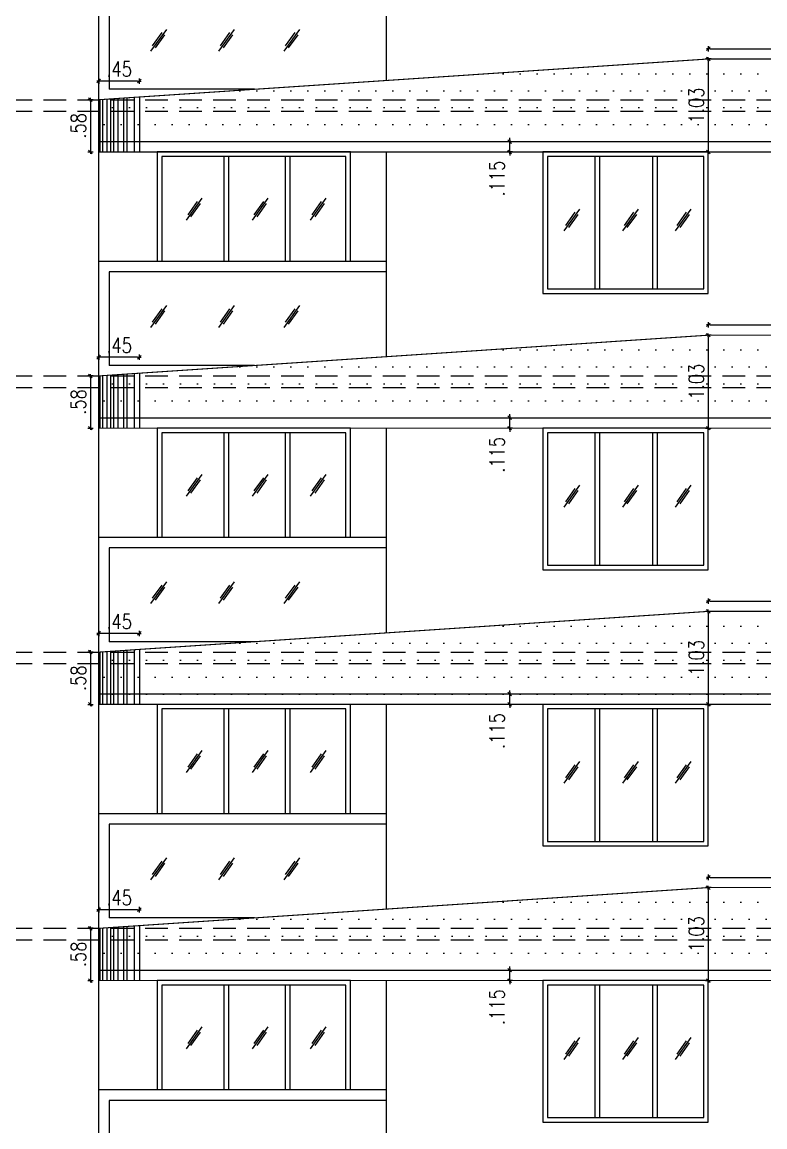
# Model space of a CAD drawing. Header units: inches. Extents: x 14331 to 14549, y 2557 to 2714.
# Drawn here: x 14518.19 to 14526.4, y 2663.99 to 2676.19 of the extents above; entities that cross this region are included whole.
import ezdxf

# ---------------------------------------------------------------- set-up
doc = ezdxf.new("R2010")
doc.units = ezdxf.units.IN
doc.header["$LTSCALE"] = 0.25
doc.header["$MEASUREMENT"] = 0
doc.header["$PDMODE"] = 35
doc.linetypes.add('1', pattern=[0])
doc.linetypes.add('DASHEDX2', pattern=[1.5, 1, -0.5])
for name, color, linetype in [('ELE.PROJ.', 1, 'Continuous'), ('GLASS WINDOW', 251, '1'), ('hatch', 251, 'Continuous'), ('proj-internal', 1, 'DASHEDX2'), ('wall', 7, 'Continuous'), ('WORKING DIM', 7, 'Continuous')]:
    doc.layers.add(name, color=color, linetype=linetype)
doc.layers.add('WINDOW', color=106, linetype='Continuous', lineweight=13)
doc.styles.add('romans', font='romans.shx', dxfattribs={"width": 0.8})
doc.dimstyles.new('121', dxfattribs={"dimscale": 0.1, "dimtxt": 1.65, "dimasz": 0.2, "dimexe": 0.03125, "dimexo": 0.25, "dimgap": 0.5, "dimtad": 1, "dimzin": 4, "dimdsep": 46, "dimtxsty": 'romans', "dimblk1": 'MINITICK', "dimblk2": 'MINITICK', "dimsah": 1, "dimcen": 1, "dimse1": 1, "dimse2": 1, "dimclrd": 252, "dimclre": 256, "dimclrt": 7, "dimadec": 3, "dimazin": 0, "dimtfac": 0.8, "dimtix": 1, "dimtmove": 2, "dimatfit": 3, "dimfxl": 0, "dimtolj": 1, "dimtzin": 3, "dimarcsym": 0})

# ---------------------------------------------------------------- blocks, each defined once
blk = doc.blocks.new('MINITICK')
at = {"color": 7}
for p, q in [((1, 1), (-1, -1)), ((-1, 0), (1, 0)), ((0, -1.5), (0, 1.5))]:
    blk.add_line(p, q, dxfattribs=at)
blk = doc.blocks.new('*D1849')
at = {"layer": 'Defpoints', "color": 0, "transparency": 16777216}
for p in [(14525.774, 2666.637), (14525.774, 2665.61), (14525.774, 2665.61)]:
    blk.add_point(p, dxfattribs=at)
at = {"layer": 'WORKING DIM', "color": 252, "lineweight": -2, "transparency": 16777216}
blk.add_line((14525.774, 2666.617), (14525.774, 2665.63), dxfattribs=at)
at = {"layer": 'WORKING DIM', "color": 252, "lineweight": -2, "transparency": 16777216, "xscale": 0.02, "yscale": 0.02, "zscale": 0.02}
for p, rotation in [((14525.774, 2666.637), 90), ((14525.774, 2665.61), 270)]:
    blk.add_blockref('MINITICK', p, dxfattribs=dict(at, rotation=rotation))
at = {"layer": 'WORKING DIM', "color": 7, "transparency": 16777216, "insert": (14525.642, 2666.124), "char_height": 0.165, "attachment_point": 5, "rotation": 90, "style": 'romans'}
blk.add_mtext('\\A1;1.03', dxfattribs=at)
blk = doc.blocks.new('*D1841')
at = {"layer": 'Defpoints', "color": 0, "transparency": 16777216}
for p in [(14523.581, 2665.725), (14523.78, 2665.725), (14523.78, 2665.61)]:
    blk.add_point(p, dxfattribs=at)
at = {"layer": 'WORKING DIM', "color": 252, "lineweight": -2, "transparency": 16777216}
for p, q in [((14523.581, 2665.745), (14523.581, 2665.765)), ((14523.581, 2665.61), (14523.581, 2665.725)), ((14523.581, 2665.59), (14523.581, 2665.57))]:
    blk.add_line(p, q, dxfattribs=at)
at = {"layer": 'WORKING DIM', "color": 252, "lineweight": -2, "transparency": 16777216, "xscale": 0.02, "yscale": 0.02, "zscale": 0.02}
for p, rotation in [((14523.581, 2665.725), 270), ((14523.581, 2665.61), 90)]:
    blk.add_blockref('MINITICK', p, dxfattribs=dict(at, rotation=rotation))
at = {"layer": 'WORKING DIM', "color": 7, "transparency": 16777216, "insert": (14523.441, 2665.316), "char_height": 0.165, "attachment_point": 5, "rotation": 90, "style": 'romans'}
blk.add_mtext('\\A1;.115', dxfattribs=at)
blk = doc.blocks.new('*D1842')
at = {"layer": 'Defpoints', "color": 0, "transparency": 16777216}
for p in [(14519.041, 2666.187), (14518.949, 2665.61), (14519.041, 2665.61)]:
    blk.add_point(p, dxfattribs=at)
at = {"layer": 'WORKING DIM', "color": 252, "lineweight": -2, "transparency": 16777216}
blk.add_line((14518.949, 2666.167), (14518.949, 2665.63), dxfattribs=at)
at = {"layer": 'WORKING DIM', "color": 252, "lineweight": -2, "transparency": 16777216, "xscale": 0.02, "yscale": 0.02, "zscale": 0.02}
for p, rotation in [((14518.949, 2666.187), 90), ((14518.949, 2665.61), 270)]:
    blk.add_blockref('MINITICK', p, dxfattribs=dict(at, rotation=rotation))
at = {"layer": 'WORKING DIM', "color": 7, "transparency": 16777216, "insert": (14518.817, 2665.899), "char_height": 0.165, "attachment_point": 5, "rotation": 90, "style": 'romans'}
blk.add_mtext('\\A1;.58', dxfattribs=at)
blk = doc.blocks.new('*D1843')
at = {"layer": 'Defpoints', "color": 0, "transparency": 16777216}
for p in [(14519.041, 2666.393), (14519.041, 2665.826), (14519.491, 2665.826)]:
    blk.add_point(p, dxfattribs=at)
at = {"layer": 'WORKING DIM', "color": 252, "lineweight": -2, "transparency": 16777216}
blk.add_line((14519.471, 2666.393), (14519.061, 2666.393), dxfattribs=at)
at = {"layer": 'WORKING DIM', "color": 252, "lineweight": -2, "transparency": 16777216, "xscale": 0.02, "yscale": 0.02, "zscale": 0.02, "rotation": 180}
blk.add_blockref('MINITICK', (14519.041, 2666.393), dxfattribs=at)
at = {"layer": 'WORKING DIM', "color": 252, "lineweight": -2, "transparency": 16777216, "xscale": 0.02, "yscale": 0.02, "zscale": 0.02}
blk.add_blockref('MINITICK', (14519.491, 2666.393), dxfattribs=at)
at = {"layer": 'WORKING DIM', "color": 7, "transparency": 16777216, "insert": (14519.266, 2666.525), "char_height": 0.165, "attachment_point": 5, "style": 'romans'}
blk.add_mtext('\\A1;.45', dxfattribs=at)
blk = doc.blocks.new('*D1864')
at = {"layer": 'Defpoints', "color": 0, "transparency": 16777216}
for p in [(14525.774, 2669.687), (14525.774, 2668.66), (14525.774, 2668.66)]:
    blk.add_point(p, dxfattribs=at)
at = {"layer": 'WORKING DIM', "color": 252, "lineweight": -2, "transparency": 16777216}
blk.add_line((14525.774, 2669.667), (14525.774, 2668.68), dxfattribs=at)
at = {"layer": 'WORKING DIM', "color": 252, "lineweight": -2, "transparency": 16777216, "xscale": 0.02, "yscale": 0.02, "zscale": 0.02}
for p, rotation in [((14525.774, 2669.687), 90), ((14525.774, 2668.66), 270)]:
    blk.add_blockref('MINITICK', p, dxfattribs=dict(at, rotation=rotation))
at = {"layer": 'WORKING DIM', "color": 7, "transparency": 16777216, "insert": (14525.642, 2669.174), "char_height": 0.165, "attachment_point": 5, "rotation": 90, "style": 'romans'}
blk.add_mtext('\\A1;1.03', dxfattribs=at)
blk = doc.blocks.new('*D1856')
at = {"layer": 'Defpoints', "color": 0, "transparency": 16777216}
for p in [(14523.581, 2668.775), (14523.78, 2668.775), (14523.78, 2668.66)]:
    blk.add_point(p, dxfattribs=at)
at = {"layer": 'WORKING DIM', "color": 252, "lineweight": -2, "transparency": 16777216}
for p, q in [((14523.581, 2668.795), (14523.581, 2668.815)), ((14523.581, 2668.66), (14523.581, 2668.775)), ((14523.581, 2668.64), (14523.581, 2668.62))]:
    blk.add_line(p, q, dxfattribs=at)
at = {"layer": 'WORKING DIM', "color": 252, "lineweight": -2, "transparency": 16777216, "xscale": 0.02, "yscale": 0.02, "zscale": 0.02}
for p, rotation in [((14523.581, 2668.775), 270), ((14523.581, 2668.66), 90)]:
    blk.add_blockref('MINITICK', p, dxfattribs=dict(at, rotation=rotation))
at = {"layer": 'WORKING DIM', "color": 7, "transparency": 16777216, "insert": (14523.441, 2668.366), "char_height": 0.165, "attachment_point": 5, "rotation": 90, "style": 'romans'}
blk.add_mtext('\\A1;.115', dxfattribs=at)
blk = doc.blocks.new('*D1857')
at = {"layer": 'Defpoints', "color": 0, "transparency": 16777216}
for p in [(14519.041, 2669.237), (14518.949, 2668.66), (14519.041, 2668.66)]:
    blk.add_point(p, dxfattribs=at)
at = {"layer": 'WORKING DIM', "color": 252, "lineweight": -2, "transparency": 16777216}
blk.add_line((14518.949, 2669.217), (14518.949, 2668.68), dxfattribs=at)
at = {"layer": 'WORKING DIM', "color": 252, "lineweight": -2, "transparency": 16777216, "xscale": 0.02, "yscale": 0.02, "zscale": 0.02}
for p, rotation in [((14518.949, 2669.237), 90), ((14518.949, 2668.66), 270)]:
    blk.add_blockref('MINITICK', p, dxfattribs=dict(at, rotation=rotation))
at = {"layer": 'WORKING DIM', "color": 7, "transparency": 16777216, "insert": (14518.817, 2668.949), "char_height": 0.165, "attachment_point": 5, "rotation": 90, "style": 'romans'}
blk.add_mtext('\\A1;.58', dxfattribs=at)
blk = doc.blocks.new('*D1858')
at = {"layer": 'Defpoints', "color": 0, "transparency": 16777216}
for p in [(14519.041, 2669.443), (14519.041, 2668.876), (14519.491, 2668.876)]:
    blk.add_point(p, dxfattribs=at)
at = {"layer": 'WORKING DIM', "color": 252, "lineweight": -2, "transparency": 16777216}
blk.add_line((14519.471, 2669.443), (14519.061, 2669.443), dxfattribs=at)
at = {"layer": 'WORKING DIM', "color": 252, "lineweight": -2, "transparency": 16777216, "xscale": 0.02, "yscale": 0.02, "zscale": 0.02, "rotation": 180}
blk.add_blockref('MINITICK', (14519.041, 2669.443), dxfattribs=at)
at = {"layer": 'WORKING DIM', "color": 252, "lineweight": -2, "transparency": 16777216, "xscale": 0.02, "yscale": 0.02, "zscale": 0.02}
blk.add_blockref('MINITICK', (14519.491, 2669.443), dxfattribs=at)
at = {"layer": 'WORKING DIM', "color": 7, "transparency": 16777216, "insert": (14519.266, 2669.575), "char_height": 0.165, "attachment_point": 5, "style": 'romans'}
blk.add_mtext('\\A1;.45', dxfattribs=at)
blk = doc.blocks.new('*D1879')
at = {"layer": 'Defpoints', "color": 0, "transparency": 16777216}
for p in [(14525.774, 2672.737), (14525.774, 2671.71), (14525.774, 2671.71)]:
    blk.add_point(p, dxfattribs=at)
at = {"layer": 'WORKING DIM', "color": 252, "lineweight": -2, "transparency": 16777216}
blk.add_line((14525.774, 2672.717), (14525.774, 2671.73), dxfattribs=at)
at = {"layer": 'WORKING DIM', "color": 252, "lineweight": -2, "transparency": 16777216, "xscale": 0.02, "yscale": 0.02, "zscale": 0.02}
for p, rotation in [((14525.774, 2672.737), 90), ((14525.774, 2671.71), 270)]:
    blk.add_blockref('MINITICK', p, dxfattribs=dict(at, rotation=rotation))
at = {"layer": 'WORKING DIM', "color": 7, "transparency": 16777216, "insert": (14525.642, 2672.224), "char_height": 0.165, "attachment_point": 5, "rotation": 90, "style": 'romans'}
blk.add_mtext('\\A1;1.03', dxfattribs=at)
blk = doc.blocks.new('*D1871')
at = {"layer": 'Defpoints', "color": 0, "transparency": 16777216}
for p in [(14523.581, 2671.825), (14523.78, 2671.825), (14523.78, 2671.71)]:
    blk.add_point(p, dxfattribs=at)
at = {"layer": 'WORKING DIM', "color": 252, "lineweight": -2, "transparency": 16777216}
for p, q in [((14523.581, 2671.845), (14523.581, 2671.865)), ((14523.581, 2671.71), (14523.581, 2671.825)), ((14523.581, 2671.69), (14523.581, 2671.67))]:
    blk.add_line(p, q, dxfattribs=at)
at = {"layer": 'WORKING DIM', "color": 252, "lineweight": -2, "transparency": 16777216, "xscale": 0.02, "yscale": 0.02, "zscale": 0.02}
for p, rotation in [((14523.581, 2671.825), 270), ((14523.581, 2671.71), 90)]:
    blk.add_blockref('MINITICK', p, dxfattribs=dict(at, rotation=rotation))
at = {"layer": 'WORKING DIM', "color": 7, "transparency": 16777216, "insert": (14523.441, 2671.416), "char_height": 0.165, "attachment_point": 5, "rotation": 90, "style": 'romans'}
blk.add_mtext('\\A1;.115', dxfattribs=at)
blk = doc.blocks.new('*D1872')
at = {"layer": 'Defpoints', "color": 0, "transparency": 16777216}
for p in [(14519.041, 2672.287), (14518.949, 2671.71), (14519.041, 2671.71)]:
    blk.add_point(p, dxfattribs=at)
at = {"layer": 'WORKING DIM', "color": 252, "lineweight": -2, "transparency": 16777216}
blk.add_line((14518.949, 2672.267), (14518.949, 2671.73), dxfattribs=at)
at = {"layer": 'WORKING DIM', "color": 252, "lineweight": -2, "transparency": 16777216, "xscale": 0.02, "yscale": 0.02, "zscale": 0.02}
for p, rotation in [((14518.949, 2672.287), 90), ((14518.949, 2671.71), 270)]:
    blk.add_blockref('MINITICK', p, dxfattribs=dict(at, rotation=rotation))
at = {"layer": 'WORKING DIM', "color": 7, "transparency": 16777216, "insert": (14518.817, 2671.999), "char_height": 0.165, "attachment_point": 5, "rotation": 90, "style": 'romans'}
blk.add_mtext('\\A1;.58', dxfattribs=at)
blk = doc.blocks.new('*D1873')
at = {"layer": 'Defpoints', "color": 0, "transparency": 16777216}
for p in [(14519.041, 2672.493), (14519.041, 2671.926), (14519.491, 2671.926)]:
    blk.add_point(p, dxfattribs=at)
at = {"layer": 'WORKING DIM', "color": 252, "lineweight": -2, "transparency": 16777216}
blk.add_line((14519.471, 2672.493), (14519.061, 2672.493), dxfattribs=at)
at = {"layer": 'WORKING DIM', "color": 252, "lineweight": -2, "transparency": 16777216, "xscale": 0.02, "yscale": 0.02, "zscale": 0.02, "rotation": 180}
blk.add_blockref('MINITICK', (14519.041, 2672.493), dxfattribs=at)
at = {"layer": 'WORKING DIM', "color": 252, "lineweight": -2, "transparency": 16777216, "xscale": 0.02, "yscale": 0.02, "zscale": 0.02}
blk.add_blockref('MINITICK', (14519.491, 2672.493), dxfattribs=at)
at = {"layer": 'WORKING DIM', "color": 7, "transparency": 16777216, "insert": (14519.266, 2672.625), "char_height": 0.165, "attachment_point": 5, "style": 'romans'}
blk.add_mtext('\\A1;.45', dxfattribs=at)
blk = doc.blocks.new('*D1894')
at = {"layer": 'Defpoints', "color": 0, "transparency": 16777216}
for p in [(14525.774, 2675.787), (14525.774, 2674.76), (14525.774, 2674.76)]:
    blk.add_point(p, dxfattribs=at)
at = {"layer": 'WORKING DIM', "color": 252, "lineweight": -2, "transparency": 16777216}
blk.add_line((14525.774, 2675.767), (14525.774, 2674.78), dxfattribs=at)
at = {"layer": 'WORKING DIM', "color": 252, "lineweight": -2, "transparency": 16777216, "xscale": 0.02, "yscale": 0.02, "zscale": 0.02}
for p, rotation in [((14525.774, 2675.787), 90), ((14525.774, 2674.76), 270)]:
    blk.add_blockref('MINITICK', p, dxfattribs=dict(at, rotation=rotation))
at = {"layer": 'WORKING DIM', "color": 7, "transparency": 16777216, "insert": (14525.642, 2675.274), "char_height": 0.165, "attachment_point": 5, "rotation": 90, "style": 'romans'}
blk.add_mtext('\\A1;1.03', dxfattribs=at)
blk = doc.blocks.new('*D1886')
at = {"layer": 'Defpoints', "color": 0, "transparency": 16777216}
for p in [(14523.581, 2674.875), (14523.78, 2674.875), (14523.78, 2674.76)]:
    blk.add_point(p, dxfattribs=at)
at = {"layer": 'WORKING DIM', "color": 252, "lineweight": -2, "transparency": 16777216}
for p, q in [((14523.581, 2674.895), (14523.581, 2674.915)), ((14523.581, 2674.76), (14523.581, 2674.875)), ((14523.581, 2674.74), (14523.581, 2674.72))]:
    blk.add_line(p, q, dxfattribs=at)
at = {"layer": 'WORKING DIM', "color": 252, "lineweight": -2, "transparency": 16777216, "xscale": 0.02, "yscale": 0.02, "zscale": 0.02}
for p, rotation in [((14523.581, 2674.875), 270), ((14523.581, 2674.76), 90)]:
    blk.add_blockref('MINITICK', p, dxfattribs=dict(at, rotation=rotation))
at = {"layer": 'WORKING DIM', "color": 7, "transparency": 16777216, "insert": (14523.441, 2674.466), "char_height": 0.165, "attachment_point": 5, "rotation": 90, "style": 'romans'}
blk.add_mtext('\\A1;.115', dxfattribs=at)
blk = doc.blocks.new('*D1887')
at = {"layer": 'Defpoints', "color": 0, "transparency": 16777216}
for p in [(14519.041, 2675.337), (14518.949, 2674.76), (14519.041, 2674.76)]:
    blk.add_point(p, dxfattribs=at)
at = {"layer": 'WORKING DIM', "color": 252, "lineweight": -2, "transparency": 16777216}
blk.add_line((14518.949, 2675.317), (14518.949, 2674.78), dxfattribs=at)
at = {"layer": 'WORKING DIM', "color": 252, "lineweight": -2, "transparency": 16777216, "xscale": 0.02, "yscale": 0.02, "zscale": 0.02}
for p, rotation in [((14518.949, 2675.337), 90), ((14518.949, 2674.76), 270)]:
    blk.add_blockref('MINITICK', p, dxfattribs=dict(at, rotation=rotation))
at = {"layer": 'WORKING DIM', "color": 7, "transparency": 16777216, "insert": (14518.817, 2675.049), "char_height": 0.165, "attachment_point": 5, "rotation": 90, "style": 'romans'}
blk.add_mtext('\\A1;.58', dxfattribs=at)
blk = doc.blocks.new('*D1888')
at = {"layer": 'Defpoints', "color": 0, "transparency": 16777216}
for p in [(14519.041, 2675.543), (14519.041, 2674.976), (14519.491, 2674.976)]:
    blk.add_point(p, dxfattribs=at)
at = {"layer": 'WORKING DIM', "color": 252, "lineweight": -2, "transparency": 16777216}
blk.add_line((14519.471, 2675.543), (14519.061, 2675.543), dxfattribs=at)
at = {"layer": 'WORKING DIM', "color": 252, "lineweight": -2, "transparency": 16777216, "xscale": 0.02, "yscale": 0.02, "zscale": 0.02, "rotation": 180}
blk.add_blockref('MINITICK', (14519.041, 2675.543), dxfattribs=at)
at = {"layer": 'WORKING DIM', "color": 252, "lineweight": -2, "transparency": 16777216, "xscale": 0.02, "yscale": 0.02, "zscale": 0.02}
blk.add_blockref('MINITICK', (14519.491, 2675.543), dxfattribs=at)
at = {"layer": 'WORKING DIM', "color": 7, "transparency": 16777216, "insert": (14519.266, 2675.675), "char_height": 0.165, "attachment_point": 5, "style": 'romans'}
blk.add_mtext('\\A1;.45', dxfattribs=at)
blk = doc.blocks.new('*D1991')
at = {"layer": 'Defpoints', "color": 0, "transparency": 16777216}
for p in [(14533.371, 2666.75), (14525.774, 2666.637), (14533.371, 2666.601)]:
    blk.add_point(p, dxfattribs=at)
at = {"layer": 'WORKING DIM', "color": 252, "lineweight": -2, "transparency": 16777216}
blk.add_line((14525.794, 2666.75), (14533.351, 2666.75), dxfattribs=at)
at = {"layer": 'WORKING DIM', "color": 252, "lineweight": -2, "transparency": 16777216, "xscale": 0.02, "yscale": 0.02, "zscale": 0.02, "rotation": 180}
blk.add_blockref('MINITICK', (14525.774, 2666.75), dxfattribs=at)
at = {"layer": 'WORKING DIM', "color": 252, "lineweight": -2, "transparency": 16777216, "xscale": 0.02, "yscale": 0.02, "zscale": 0.02}
blk.add_blockref('MINITICK', (14533.371, 2666.75), dxfattribs=at)
at = {"layer": 'WORKING DIM', "color": 7, "transparency": 16777216, "insert": (14529.572, 2666.883), "char_height": 0.165, "attachment_point": 5, "style": 'romans'}
blk.add_mtext('\\A1;7.60', dxfattribs=at)
blk = doc.blocks.new('*D1993')
at = {"layer": 'Defpoints', "color": 0, "transparency": 16777216}
for p in [(14533.371, 2669.8), (14525.774, 2669.687), (14533.371, 2669.651)]:
    blk.add_point(p, dxfattribs=at)
at = {"layer": 'WORKING DIM', "color": 252, "lineweight": -2, "transparency": 16777216}
blk.add_line((14525.794, 2669.8), (14533.351, 2669.8), dxfattribs=at)
at = {"layer": 'WORKING DIM', "color": 252, "lineweight": -2, "transparency": 16777216, "xscale": 0.02, "yscale": 0.02, "zscale": 0.02, "rotation": 180}
blk.add_blockref('MINITICK', (14525.774, 2669.8), dxfattribs=at)
at = {"layer": 'WORKING DIM', "color": 252, "lineweight": -2, "transparency": 16777216, "xscale": 0.02, "yscale": 0.02, "zscale": 0.02}
blk.add_blockref('MINITICK', (14533.371, 2669.8), dxfattribs=at)
at = {"layer": 'WORKING DIM', "color": 7, "transparency": 16777216, "insert": (14529.572, 2669.933), "char_height": 0.165, "attachment_point": 5, "style": 'romans'}
blk.add_mtext('\\A1;7.60', dxfattribs=at)
blk = doc.blocks.new('*D1995')
at = {"layer": 'Defpoints', "color": 0, "transparency": 16777216}
for p in [(14533.371, 2672.851), (14525.774, 2672.737), (14533.371, 2672.701)]:
    blk.add_point(p, dxfattribs=at)
at = {"layer": 'WORKING DIM', "color": 252, "lineweight": -2, "transparency": 16777216}
blk.add_line((14525.794, 2672.851), (14533.351, 2672.851), dxfattribs=at)
at = {"layer": 'WORKING DIM', "color": 252, "lineweight": -2, "transparency": 16777216, "xscale": 0.02, "yscale": 0.02, "zscale": 0.02, "rotation": 180}
blk.add_blockref('MINITICK', (14525.774, 2672.851), dxfattribs=at)
at = {"layer": 'WORKING DIM', "color": 252, "lineweight": -2, "transparency": 16777216, "xscale": 0.02, "yscale": 0.02, "zscale": 0.02}
blk.add_blockref('MINITICK', (14533.371, 2672.851), dxfattribs=at)
at = {"layer": 'WORKING DIM', "color": 7, "transparency": 16777216, "insert": (14529.572, 2672.983), "char_height": 0.165, "attachment_point": 5, "style": 'romans'}
blk.add_mtext('\\A1;7.60', dxfattribs=at)
blk = doc.blocks.new('*D1997')
at = {"layer": 'Defpoints', "color": 0, "transparency": 16777216}
for p in [(14533.371, 2675.9), (14525.774, 2675.787), (14533.371, 2675.751)]:
    blk.add_point(p, dxfattribs=at)
at = {"layer": 'WORKING DIM', "color": 252, "lineweight": -2, "transparency": 16777216}
blk.add_line((14525.794, 2675.9), (14533.351, 2675.9), dxfattribs=at)
at = {"layer": 'WORKING DIM', "color": 252, "lineweight": -2, "transparency": 16777216, "xscale": 0.02, "yscale": 0.02, "zscale": 0.02, "rotation": 180}
blk.add_blockref('MINITICK', (14525.774, 2675.9), dxfattribs=at)
at = {"layer": 'WORKING DIM', "color": 252, "lineweight": -2, "transparency": 16777216, "xscale": 0.02, "yscale": 0.02, "zscale": 0.02}
blk.add_blockref('MINITICK', (14533.371, 2675.9), dxfattribs=at)
at = {"layer": 'WORKING DIM', "color": 7, "transparency": 16777216, "insert": (14529.572, 2676.033), "char_height": 0.165, "attachment_point": 5, "style": 'romans'}
blk.add_mtext('\\A1;7.60', dxfattribs=at)

msp = doc.modelspace()

# ---------------------------------------------------------------- hatches: boundary and pattern name
at = {"layer": 'hatch', "true_color": 0xc7b399}
h = msp.add_hatch(dxfattribs=at)
h.set_pattern_fill('DOTS', color=253, scale=3)
h.set_pattern_definition([(0, (-367.5554, 38.62428), (0.09375, 0.1875), [0, -0.1875])])
h.paths.add_polyline_path([(14533.371, 2675.787), (14525.774, 2675.787), (14519.041, 2675.337), (14519.041, 2674.76), (14533.371, 2674.76)])
h = msp.add_hatch(dxfattribs=at)
h.set_pattern_fill('DOTS', color=253, scale=3)
h.set_pattern_definition([(0, (-367.5554, 35.57431), (0.09375, 0.1875), [0, -0.1875])])
h.paths.add_polyline_path([(14533.371, 2672.737), (14525.774, 2672.737), (14519.041, 2672.287), (14519.041, 2671.71), (14533.371, 2671.71)])
h = msp.add_hatch(dxfattribs=at)
h.set_pattern_fill('DOTS', color=253, scale=3)
h.set_pattern_definition([(0, (-367.5554, 32.52428), (0.09375, 0.1875), [0, -0.1875])])
h.paths.add_polyline_path([(14533.371, 2669.687), (14525.774, 2669.687), (14519.041, 2669.237), (14519.041, 2668.66), (14533.371, 2668.66)])
h = msp.add_hatch(dxfattribs=at)
h.set_pattern_fill('DOTS', color=253, scale=3)
h.set_pattern_definition([(0, (-367.5554, 29.47428), (0.09375, 0.1875), [0, -0.1875])])
h.paths.add_polyline_path([(14533.371, 2666.637), (14525.774, 2666.637), (14519.041, 2666.187), (14519.041, 2665.61), (14533.371, 2665.61)])

# ---------------------------------------------------------------- linework, layer by layer
at = {"layer": 'ELE.PROJ.', "color": 8}
for p, q in [((14519.053, 2675.338), (14519.053, 2674.76)), ((14519.082, 2675.34), (14519.082, 2674.76)), ((14519.131, 2675.344), (14519.131, 2674.76)), ((14519.172, 2675.347), (14519.172, 2674.76)), ((14519.205, 2675.349), (14519.205, 2674.76)), ((14519.252, 2675.353), (14519.252, 2674.76)), ((14519.313, 2675.357), (14519.313, 2674.76)), ((14519.353, 2675.36), (14519.353, 2674.76)), ((14519.431, 2675.366), (14519.431, 2674.76)), ((14519.491, 2675.37), (14519.491, 2674.76)), ((14519.053, 2672.288), (14519.053, 2671.71)), ((14519.082, 2672.29), (14519.082, 2671.71)), ((14519.131, 2672.294), (14519.131, 2671.71)), ((14519.172, 2672.297), (14519.172, 2671.71)), ((14519.205, 2672.299), (14519.205, 2671.71)), ((14519.252, 2672.303), (14519.252, 2671.71)), ((14519.313, 2672.307), (14519.313, 2671.71)), ((14519.353, 2672.31), (14519.353, 2671.71)), ((14519.431, 2672.316), (14519.431, 2671.71)), ((14519.491, 2672.32), (14519.491, 2671.71)), ((14519.053, 2669.238), (14519.053, 2668.66)), ((14519.082, 2669.24), (14519.082, 2668.66)), ((14519.131, 2669.244), (14519.131, 2668.66)), ((14519.172, 2669.247), (14519.172, 2668.66)), ((14519.205, 2669.249), (14519.205, 2668.66)), ((14519.252, 2669.253), (14519.252, 2668.66)), ((14519.313, 2669.257), (14519.313, 2668.66)), ((14519.353, 2669.26), (14519.353, 2668.66)), ((14519.431, 2669.266), (14519.431, 2668.66)), ((14519.491, 2669.27), (14519.491, 2668.66)), ((14519.053, 2666.188), (14519.053, 2665.61)), ((14519.082, 2666.19), (14519.082, 2665.61)), ((14519.131, 2666.194), (14519.131, 2665.61)), ((14519.172, 2666.197), (14519.172, 2665.61)), ((14519.205, 2666.199), (14519.205, 2665.61)), ((14519.252, 2666.203), (14519.252, 2665.61)), ((14519.313, 2666.207), (14519.313, 2665.61)), ((14519.353, 2666.21), (14519.353, 2665.61)), ((14519.431, 2666.216), (14519.431, 2665.61)), ((14519.491, 2666.22), (14519.491, 2665.61))]:
    msp.add_line(p, q, dxfattribs=at)
at = {"layer": 'ELE.PROJ.'}
for p, q in [((14519.041, 2674.875), (14533.821, 2674.875)), ((14519.041, 2671.825), (14533.821, 2671.825)), ((14519.041, 2668.775), (14533.821, 2668.775)), ((14519.041, 2665.725), (14533.821, 2665.725))]:
    msp.add_line(p, q, dxfattribs=at)
at = {"layer": 'ELE.PROJ.', "const_width": 0.012}
for points in [[(14519.041, 2674.76), (14519.041, 2675.337), (14525.774, 2675.787), (14533.821, 2675.787), (14533.821, 2674.76), (14519.041, 2674.76)], [(14519.041, 2671.71), (14519.041, 2672.287), (14525.774, 2672.737), (14533.821, 2672.737), (14533.821, 2671.71), (14519.041, 2671.71)], [(14519.041, 2668.66), (14519.041, 2669.237), (14525.774, 2669.687), (14533.821, 2669.687), (14533.821, 2668.66), (14519.041, 2668.66)], [(14519.041, 2665.61), (14519.041, 2666.187), (14525.774, 2666.637), (14533.821, 2666.637), (14533.821, 2665.61), (14519.041, 2665.61)]]:
    msp.add_lwpolyline(points, dxfattribs=at)
at = {"layer": 'GLASS WINDOW', "color": 4, "ltscale": 200}
for p, q in [((14519.788, 2676.114), (14519.614, 2675.872)), ((14519.737, 2676.078), (14519.632, 2675.932)), ((14520.537, 2676.114), (14520.363, 2675.872)), ((14520.487, 2676.078), (14520.382, 2675.932)), ((14521.258, 2676.114), (14521.084, 2675.872)), ((14521.207, 2676.078), (14521.102, 2675.932)), ((14519.769, 2676.055), (14519.664, 2675.909)), ((14520.519, 2676.055), (14520.414, 2675.909)), ((14521.239, 2676.055), (14521.134, 2675.909)), ((14520.179, 2674.249), (14520.006, 2674.008)), ((14520.91, 2674.249), (14520.737, 2674.008)), ((14521.549, 2674.249), (14521.375, 2674.008)), ((14520.129, 2674.213), (14520.024, 2674.067)), ((14520.161, 2674.19), (14520.056, 2674.044)), ((14520.86, 2674.213), (14520.755, 2674.067)), ((14520.892, 2674.19), (14520.787, 2674.044)), ((14521.498, 2674.213), (14521.393, 2674.067)), ((14521.531, 2674.19), (14521.426, 2674.044)), ((14524.351, 2674.13), (14524.178, 2673.889)), ((14524.999, 2674.13), (14524.825, 2673.889)), ((14525.581, 2674.13), (14525.407, 2673.889)), ((14524.301, 2674.094), (14524.196, 2673.948)), ((14524.333, 2674.071), (14524.228, 2673.925)), ((14524.948, 2674.094), (14524.843, 2673.948)), ((14524.98, 2674.071), (14524.875, 2673.925)), ((14525.53, 2674.094), (14525.425, 2673.948)), ((14525.563, 2674.071), (14525.458, 2673.925)), ((14519.788, 2673.064), (14519.614, 2672.822)), ((14519.737, 2673.028), (14519.632, 2672.882)), ((14520.537, 2673.064), (14520.363, 2672.822)), ((14520.487, 2673.028), (14520.382, 2672.882)), ((14521.258, 2673.064), (14521.084, 2672.822)), ((14521.207, 2673.028), (14521.102, 2672.882)), ((14519.769, 2673.005), (14519.664, 2672.859)), ((14520.519, 2673.005), (14520.414, 2672.859)), ((14521.239, 2673.005), (14521.134, 2672.859)), ((14520.179, 2671.199), (14520.006, 2670.958)), ((14520.91, 2671.199), (14520.737, 2670.958)), ((14521.549, 2671.199), (14521.375, 2670.958)), ((14520.129, 2671.163), (14520.024, 2671.017)), ((14520.161, 2671.14), (14520.056, 2670.994)), ((14520.86, 2671.163), (14520.755, 2671.017)), ((14520.892, 2671.14), (14520.787, 2670.994)), ((14521.498, 2671.163), (14521.393, 2671.017)), ((14521.531, 2671.14), (14521.426, 2670.994)), ((14524.351, 2671.08), (14524.178, 2670.839)), ((14524.999, 2671.08), (14524.825, 2670.839)), ((14525.581, 2671.08), (14525.407, 2670.839)), ((14524.301, 2671.044), (14524.196, 2670.898)), ((14524.333, 2671.021), (14524.228, 2670.875)), ((14524.948, 2671.044), (14524.843, 2670.898)), ((14524.98, 2671.021), (14524.875, 2670.875)), ((14525.53, 2671.044), (14525.425, 2670.898)), ((14525.563, 2671.021), (14525.458, 2670.875)), ((14519.788, 2670.014), (14519.614, 2669.773)), ((14519.737, 2669.978), (14519.632, 2669.832)), ((14520.537, 2670.014), (14520.363, 2669.773)), ((14520.487, 2669.978), (14520.382, 2669.832)), ((14521.258, 2670.014), (14521.084, 2669.773)), ((14521.207, 2669.978), (14521.102, 2669.832)), ((14519.769, 2669.955), (14519.664, 2669.809)), ((14520.519, 2669.955), (14520.414, 2669.809)), ((14521.239, 2669.955), (14521.134, 2669.809)), ((14520.179, 2668.149), (14520.006, 2667.908)), ((14520.91, 2668.149), (14520.737, 2667.908)), ((14521.549, 2668.149), (14521.375, 2667.908)), ((14520.129, 2668.113), (14520.024, 2667.967)), ((14520.161, 2668.09), (14520.056, 2667.944)), ((14520.86, 2668.113), (14520.755, 2667.967)), ((14520.892, 2668.09), (14520.787, 2667.944)), ((14521.498, 2668.113), (14521.393, 2667.967)), ((14521.531, 2668.09), (14521.426, 2667.944)), ((14524.351, 2668.03), (14524.178, 2667.789)), ((14524.999, 2668.03), (14524.825, 2667.789)), ((14525.581, 2668.03), (14525.407, 2667.789)), ((14524.301, 2667.994), (14524.196, 2667.848)), ((14524.333, 2667.971), (14524.228, 2667.825)), ((14524.948, 2667.994), (14524.843, 2667.848)), ((14524.98, 2667.971), (14524.875, 2667.825)), ((14525.53, 2667.994), (14525.425, 2667.848)), ((14525.563, 2667.971), (14525.458, 2667.825)), ((14519.788, 2666.964), (14519.614, 2666.722)), ((14519.737, 2666.928), (14519.632, 2666.782)), ((14520.537, 2666.964), (14520.363, 2666.722)), ((14520.487, 2666.928), (14520.382, 2666.782)), ((14521.258, 2666.964), (14521.084, 2666.722)), ((14521.207, 2666.928), (14521.102, 2666.782)), ((14519.769, 2666.905), (14519.664, 2666.759)), ((14520.519, 2666.905), (14520.414, 2666.759)), ((14521.239, 2666.905), (14521.134, 2666.759)), ((14520.179, 2665.099), (14520.006, 2664.858)), ((14520.91, 2665.099), (14520.737, 2664.858)), ((14521.549, 2665.099), (14521.375, 2664.858)), ((14520.129, 2665.063), (14520.024, 2664.917)), ((14520.161, 2665.04), (14520.056, 2664.894)), ((14520.86, 2665.063), (14520.755, 2664.917)), ((14520.892, 2665.04), (14520.787, 2664.894)), ((14521.498, 2665.063), (14521.393, 2664.917)), ((14521.531, 2665.04), (14521.426, 2664.894)), ((14524.351, 2664.98), (14524.178, 2664.739)), ((14524.999, 2664.98), (14524.825, 2664.739)), ((14525.581, 2664.98), (14525.407, 2664.739)), ((14524.301, 2664.944), (14524.196, 2664.798)), ((14524.333, 2664.921), (14524.228, 2664.775)), ((14524.948, 2664.944), (14524.843, 2664.798)), ((14524.98, 2664.921), (14524.875, 2664.775)), ((14525.53, 2664.944), (14525.425, 2664.798)), ((14525.563, 2664.921), (14525.458, 2664.775))]:
    msp.add_line(p, q, dxfattribs=at)
at = {"layer": 'proj-internal', "color": 251}
for p, q in [((14501.93, 2675.337), (14533.371, 2675.337)), ((14501.93, 2675.21), (14533.371, 2675.21)), ((14501.93, 2672.287), (14533.371, 2672.287)), ((14501.93, 2672.16), (14533.371, 2672.16)), ((14501.93, 2669.237), (14533.371, 2669.237)), ((14501.93, 2669.11), (14533.371, 2669.11)), ((14501.93, 2666.187), (14533.371, 2666.187)), ((14501.93, 2666.06), (14533.371, 2666.06))]:
    msp.add_line(p, q, dxfattribs=at)
at = {"layer": 'wall'}
for p, q in [((14519.041, 2650.61), (14519.041, 2695.881)), ((14522.219, 2675.549), (14522.219, 2677.81)), ((14519.156, 2676.487), (14519.156, 2675.452)), ((14520.762, 2675.452), (14519.156, 2675.452)), ((14522.219, 2672.499), (14522.219, 2674.76)), ((14522.219, 2673.552), (14519.041, 2673.552)), ((14519.156, 2673.437), (14519.156, 2672.402)), ((14522.219, 2673.437), (14519.156, 2673.437)), ((14520.762, 2672.402), (14519.156, 2672.402)), ((14522.219, 2669.449), (14522.219, 2671.71)), ((14522.219, 2670.502), (14519.041, 2670.502)), ((14519.156, 2670.387), (14519.156, 2669.352)), ((14522.219, 2670.387), (14519.156, 2670.387)), ((14520.762, 2669.352), (14519.156, 2669.352)), ((14522.219, 2666.399), (14522.219, 2668.66)), ((14522.219, 2667.452), (14519.041, 2667.452)), ((14519.156, 2667.337), (14519.156, 2666.302)), ((14522.219, 2667.337), (14519.156, 2667.337)), ((14520.762, 2666.302), (14519.156, 2666.302)), ((14522.219, 2663.349), (14522.219, 2665.61)), ((14522.219, 2664.402), (14519.041, 2664.402)), ((14519.156, 2664.287), (14519.156, 2663.252)), ((14522.219, 2664.287), (14519.156, 2664.287))]:
    msp.add_line(p, q, dxfattribs=at)
at = {"layer": 'WINDOW'}
for p, q in [((14520.424, 2674.71), (14520.424, 2673.552)), ((14520.474, 2674.71), (14520.474, 2673.552)), ((14521.1, 2674.71), (14521.1, 2673.552)), ((14521.15, 2674.71), (14521.15, 2673.552)), ((14524.521, 2674.71), (14524.521, 2673.247)), ((14524.571, 2674.71), (14524.571, 2673.247)), ((14525.159, 2674.71), (14525.159, 2673.247)), ((14525.209, 2674.71), (14525.209, 2673.247)), ((14520.424, 2671.66), (14520.424, 2670.502)), ((14520.474, 2671.66), (14520.474, 2670.502)), ((14521.1, 2671.66), (14521.1, 2670.502)), ((14521.15, 2671.66), (14521.15, 2670.502)), ((14524.521, 2671.66), (14524.521, 2670.197)), ((14524.571, 2671.66), (14524.571, 2670.197)), ((14525.159, 2671.66), (14525.159, 2670.197)), ((14525.209, 2671.66), (14525.209, 2670.197)), ((14520.424, 2668.61), (14520.424, 2667.452)), ((14520.474, 2668.61), (14520.474, 2667.452)), ((14521.1, 2668.61), (14521.1, 2667.452)), ((14521.15, 2668.61), (14521.15, 2667.452)), ((14524.521, 2668.61), (14524.521, 2667.147)), ((14524.571, 2668.61), (14524.571, 2667.147)), ((14525.159, 2668.61), (14525.159, 2667.147)), ((14525.209, 2668.61), (14525.209, 2667.147)), ((14520.424, 2665.56), (14520.424, 2664.402)), ((14520.474, 2665.56), (14520.474, 2664.402)), ((14521.1, 2665.56), (14521.1, 2664.402)), ((14521.15, 2665.56), (14521.15, 2664.402)), ((14524.521, 2665.56), (14524.521, 2664.097)), ((14524.571, 2665.56), (14524.571, 2664.097)), ((14525.159, 2665.56), (14525.159, 2664.097)), ((14525.209, 2665.56), (14525.209, 2664.097))]:
    msp.add_line(p, q, dxfattribs=at)
for points in [[(14521.82, 2673.552), (14521.82, 2674.76), (14519.687, 2674.76), (14519.687, 2673.552)], [(14521.77, 2673.552), (14521.77, 2674.71), (14519.737, 2674.71), (14519.737, 2673.552)], [(14521.82, 2670.502), (14521.82, 2671.71), (14519.687, 2671.71), (14519.687, 2670.502)], [(14521.77, 2670.502), (14521.77, 2671.66), (14519.737, 2671.66), (14519.737, 2670.502)], [(14521.82, 2667.452), (14521.82, 2668.66), (14519.687, 2668.66), (14519.687, 2667.452)], [(14521.77, 2667.452), (14521.77, 2668.61), (14519.737, 2668.61), (14519.737, 2667.452)], [(14521.82, 2664.402), (14521.82, 2665.61), (14519.687, 2665.61), (14519.687, 2664.402)], [(14521.77, 2664.402), (14521.77, 2665.56), (14519.737, 2665.56), (14519.737, 2664.402)]]:
    msp.add_lwpolyline(points, dxfattribs=at)
for points in [[(14523.946, 2673.197), (14525.774, 2673.197), (14525.774, 2674.76), (14523.946, 2674.76)], [(14523.996, 2673.247), (14525.724, 2673.247), (14525.724, 2674.71), (14523.996, 2674.71)], [(14523.946, 2670.147), (14525.774, 2670.147), (14525.774, 2671.71), (14523.946, 2671.71)], [(14523.996, 2670.197), (14525.724, 2670.197), (14525.724, 2671.66), (14523.996, 2671.66)], [(14523.946, 2667.097), (14525.774, 2667.097), (14525.774, 2668.66), (14523.946, 2668.66)], [(14523.996, 2667.147), (14525.724, 2667.147), (14525.724, 2668.61), (14523.996, 2668.61)], [(14523.946, 2664.047), (14525.774, 2664.047), (14525.774, 2665.61), (14523.946, 2665.61)], [(14523.996, 2664.097), (14525.724, 2664.097), (14525.724, 2665.56), (14523.996, 2665.56)]]:
    msp.add_lwpolyline(points, close=True, dxfattribs=at)

# ---------------------------------------------------------------- dimensions: what is measured, and where the dimension line sits
at = {"layer": 'WORKING DIM'}
for base, p1, p2, picture, middle in [((14533.371, 2675.9), (14525.774, 2675.787), (14533.371, 2675.751), '*D1997', (14529.572, 2676.033)), ((14533.371, 2672.851), (14525.774, 2672.737), (14533.371, 2672.701), '*D1995', (14529.572, 2672.983)), ((14533.371, 2669.8), (14525.774, 2669.687), (14533.371, 2669.651), '*D1993', (14529.572, 2669.933)), ((14533.371, 2666.75), (14525.774, 2666.637), (14533.371, 2666.601), '*D1991', (14529.572, 2666.883))]:
    dim = msp.add_linear_dim(base=base, p1=p1, p2=p2, dimstyle='121', override={"dimfxl": 0.18, "dimfxlon": 1}, dxfattribs=at)
    dim.commit()
    dim.dimension.update_dxf_attribs({"geometry": picture, "text_midpoint": middle})
for base, p1, p2, angle, picture, middle in [((14519.041, 2675.543), (14519.491, 2674.976), (14519.041, 2674.976), 180, '*D1888', (14519.266, 2675.675)), ((14525.774, 2674.76), (14525.774, 2675.787), (14525.774, 2674.76), 90, '*D1894', (14525.642, 2675.274)), ((14518.949, 2674.76), (14519.041, 2675.337), (14519.041, 2674.76), 90, '*D1887', (14518.817, 2675.049)), ((14519.041, 2672.493), (14519.491, 2671.926), (14519.041, 2671.926), 180, '*D1873', (14519.266, 2672.625)), ((14525.774, 2671.71), (14525.774, 2672.737), (14525.774, 2671.71), 90, '*D1879', (14525.642, 2672.224)), ((14518.949, 2671.71), (14519.041, 2672.287), (14519.041, 2671.71), 90, '*D1872', (14518.817, 2671.999)), ((14519.041, 2669.443), (14519.491, 2668.876), (14519.041, 2668.876), 180, '*D1858', (14519.266, 2669.575)), ((14525.774, 2668.66), (14525.774, 2669.687), (14525.774, 2668.66), 90, '*D1864', (14525.642, 2669.174)), ((14518.949, 2668.66), (14519.041, 2669.237), (14519.041, 2668.66), 90, '*D1857', (14518.817, 2668.949)), ((14519.041, 2666.393), (14519.491, 2665.826), (14519.041, 2665.826), 180, '*D1843', (14519.266, 2666.525)), ((14525.774, 2665.61), (14525.774, 2666.637), (14525.774, 2665.61), 90, '*D1849', (14525.642, 2666.124)), ((14518.949, 2665.61), (14519.041, 2666.187), (14519.041, 2665.61), 90, '*D1842', (14518.817, 2665.899))]:
    dim = msp.add_linear_dim(base=base, p1=p1, p2=p2, angle=angle, dimstyle='121', override={"dimfxl": 0.18, "dimfxlon": 1}, dxfattribs=at)
    dim.commit()
    dim.dimension.update_dxf_attribs({"geometry": picture, "text_midpoint": middle})
for base, p1, p2, picture, middle in [((14523.581, 2674.875), (14523.78, 2674.76), (14523.78, 2674.875), '*D1886', (14523.441, 2674.466)), ((14523.581, 2671.825), (14523.78, 2671.71), (14523.78, 2671.825), '*D1871', (14523.441, 2671.416)), ((14523.581, 2668.775), (14523.78, 2668.66), (14523.78, 2668.775), '*D1856', (14523.441, 2668.366)), ((14523.581, 2665.725), (14523.78, 2665.61), (14523.78, 2665.725), '*D1841', (14523.441, 2665.316))]:
    dim = msp.add_linear_dim(base=base, p1=p1, p2=p2, angle=90, text='.115', dimstyle='121', override={"dimfxl": 0.18, "dimfxlon": 1}, dxfattribs=at)
    dim.commit()
    dim.dimension.update_dxf_attribs({"geometry": picture, "text_midpoint": middle, "dimtype": 160})

doc.saveas('drawing.dxf')
